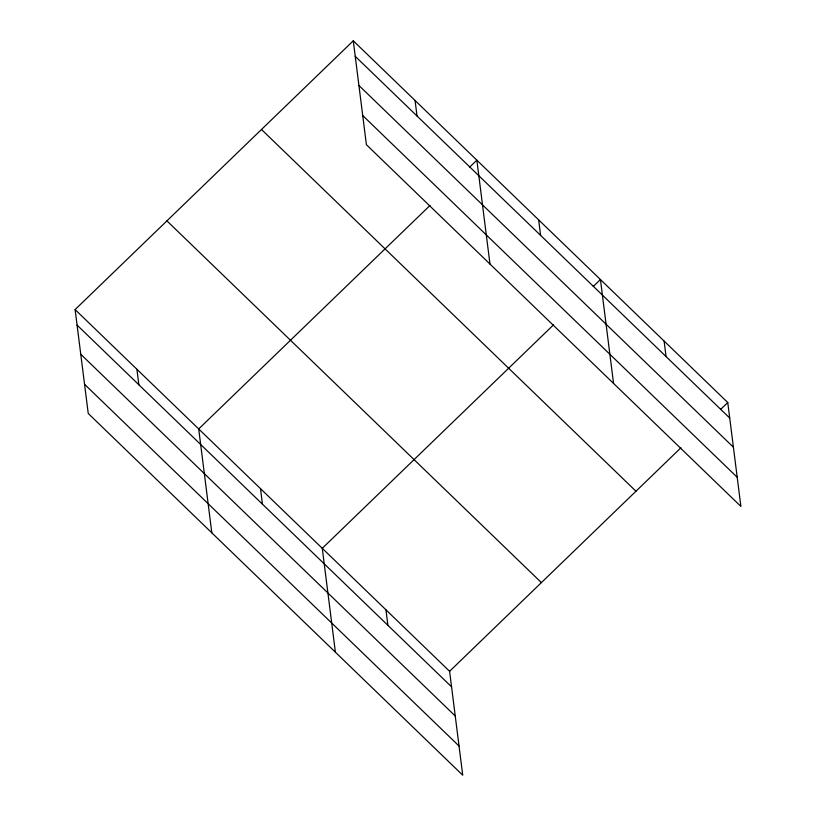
<?xml version="1.0" encoding="UTF-8"?>
<svg xmlns="http://www.w3.org/2000/svg" width="816" height="816" viewBox="0 0 816 816"><rect width="100%" height="100%" fill="white"/><g stroke="black" fill="none" stroke-linecap="round" stroke-linejoin="round"><path stroke-width="1.22" d="M75.113 309.57L449.596 671.303L462.723 775.2L88.24 413.467L75.113 309.57L353.277 40.8L727.76 402.533L740.887 506.43L366.404 144.697L353.277 40.8M430.063 205.387L198.696 428.941L211.823 532.838M469.659 167.127L476.86 160.171L489.977 264.068M553.636 324.758L322.269 548.321L335.396 652.208M593.242 286.498L600.433 279.541L613.561 383.438M449.596 671.303L680.962 447.749M720.559 409.489L727.76 402.533M355.235 56.324L729.718 418.057M358.928 85.486L733.411 447.219M362.722 115.535L737.205 477.268M261.487 129.499L635.97 491.232M166.913 220.881L541.396 582.614M77.071 325.094L451.554 686.827M80.764 354.256L455.246 715.989M84.558 384.305L459.041 746.038M664.102 341.037L666.06 356.561M538.652 219.861L540.61 235.385M415.069 100.49L417.027 116.005M385.937 609.807L387.896 625.331M260.488 488.631L262.446 504.155M136.904 369.26L138.863 384.785"/></g></svg>
